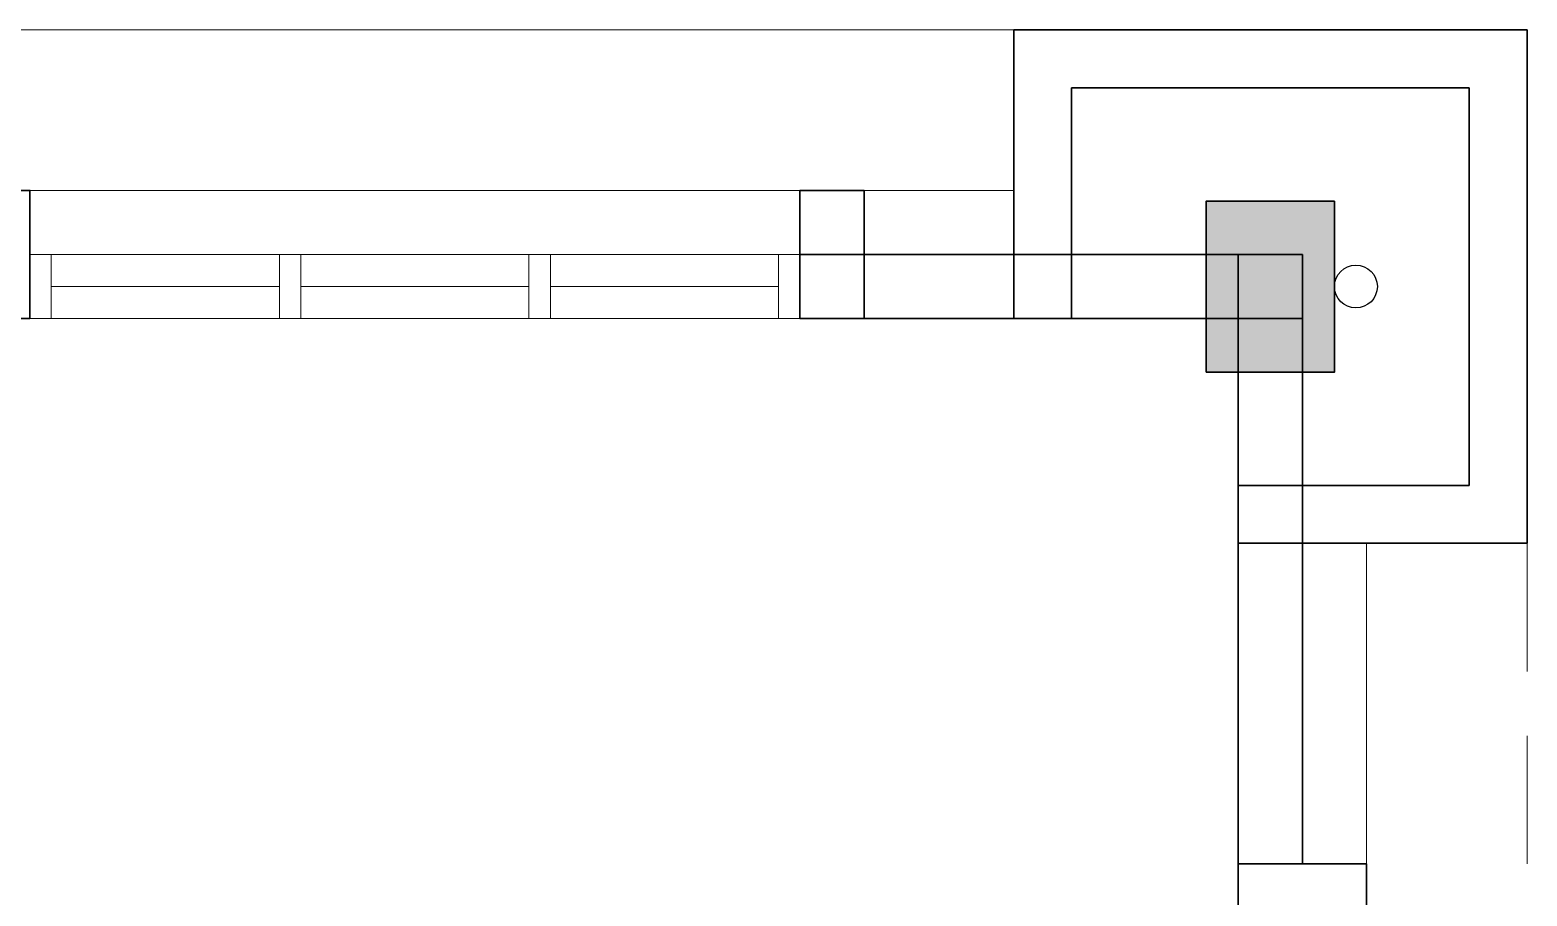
# Model space of a CAD drawing. Header units: inches. Extents: x -86208230 to 200276, y 9267 to 1246656.
# Drawn here: x 134979 to 138479, y 61048 to 63073 of the extents above; entities that cross this region are included whole.
import ezdxf

# ---------------------------------------------------------------- set-up
doc = ezdxf.new("R2010")
doc.units = ezdxf.units.IN
doc.header["$MEASUREMENT"] = 0
doc.linetypes.add('HIDDEN', pattern=[0.375, 0.25, -0.125])
for name, color, linetype, lineweight in [('COLUMN', 8, 'Continuous', 30), ('LW', 8, 'Continuous', 20), ('wall', 8, 'Continuous', 30), ('WIN', 8, 'Continuous', 18)]:
    doc.layers.add(name, color=color, linetype=linetype, lineweight=lineweight)
doc.layers.add('DOWNPIPE', color=8, linetype='Continuous')

msp = doc.modelspace()

# ---------------------------------------------------------------- linework, layer by layer
at = {"layer": 'COLUMN'}
msp.add_lwpolyline([(138028.7, 62673.1), (137728.7, 62673.1), (137728.7, 62273.1), (138028.7, 62273.1)], close=True, dxfattribs=at)
msp.add_solid([(138028.7, 62673.1), (137728.7, 62673.1), (138028.7, 62273.1), (137728.7, 62273.1)], dxfattribs=at)
at = {"layer": 'DOWNPIPE'}
msp.add_circle((138078.7, 62473.1), 50, dxfattribs=at)
at = {"layer": 'LW'}
for p, q in [((136778.7, 62698.1), (134978.7, 62698.1)), ((136928.7, 62698.1), (137278.7, 62698.1)), ((138103.7, 61123.1), (138103.7, 61873.1))]:
    msp.add_line(p, q, dxfattribs=at)
at = {"layer": 'LW', "linetype": 'HIDDEN', "ltscale": 1200}
msp.add_line((138478.7, 61873.1), (138478.7, 51073.1), dxfattribs=at)
at = {"layer": 'wall'}
for p, q in [((138478.7, 63073.1), (137278.7, 63073.1)), ((137278.7, 63073.1), (137278.7, 62398.1)), ((138478.7, 63073.1), (138478.7, 61873.1)), ((138343.7, 62938.1), (137413.7, 62938.1)), ((137413.7, 62938.1), (137413.7, 62398.1)), ((138343.7, 62938.1), (138343.7, 62008.1)), ((137953.7, 62548.1), (136778.7, 62548.1)), ((137803.7, 60973.1), (137803.7, 62548.1)), ((137953.7, 61123.1), (137953.7, 62548.1)), ((137953.7, 62398.1), (136778.7, 62398.1)), ((138343.7, 62008.1), (137803.7, 62008.1)), ((138343.7, 62008.1), (137803.7, 62008.1)), ((138478.7, 61873.1), (137803.7, 61873.1)), ((138478.7, 61873.1), (137803.7, 61873.1))]:
    msp.add_line(p, q, dxfattribs=at)
for points in [[(134978.7, 62398.1), (134828.7, 62398.1), (134828.7, 62698.1), (134978.7, 62698.1)], [(136928.7, 62398.1), (136778.7, 62398.1), (136778.7, 62698.1), (136928.7, 62698.1)], [(137803.7, 60973.1), (137803.7, 61123.1), (138103.7, 61123.1), (138103.7, 60973.1)]]:
    msp.add_lwpolyline(points, close=True, dxfattribs=at)
at = {"layer": 'WIN'}
for p, q in [((137278.7, 63073.1), (134478.7, 63073.1)), ((135003.7, 62548.1), (136753.7, 62548.1)), ((135562.1, 62473.1), (135028.7, 62473.1)), ((136145.4, 62473.1), (135612.1, 62473.1)), ((136728.7, 62473.1), (136195.4, 62473.1)), ((134978.7, 62398.1), (136778.7, 62398.1))]:
    msp.add_line(p, q, dxfattribs=at)
for points in [[(135028.7, 62548.1), (134978.7, 62548.1), (134978.7, 62398.1), (135028.7, 62398.1)], [(135612.1, 62548.1), (135562.1, 62548.1), (135562.1, 62398.1), (135612.1, 62398.1)], [(136195.4, 62548.1), (136145.4, 62548.1), (136145.4, 62398.1), (136195.4, 62398.1)], [(136778.7, 62548.1), (136728.7, 62548.1), (136728.7, 62398.1), (136778.7, 62398.1)]]:
    msp.add_lwpolyline(points, close=True, dxfattribs=at)

doc.saveas('drawing.dxf')
